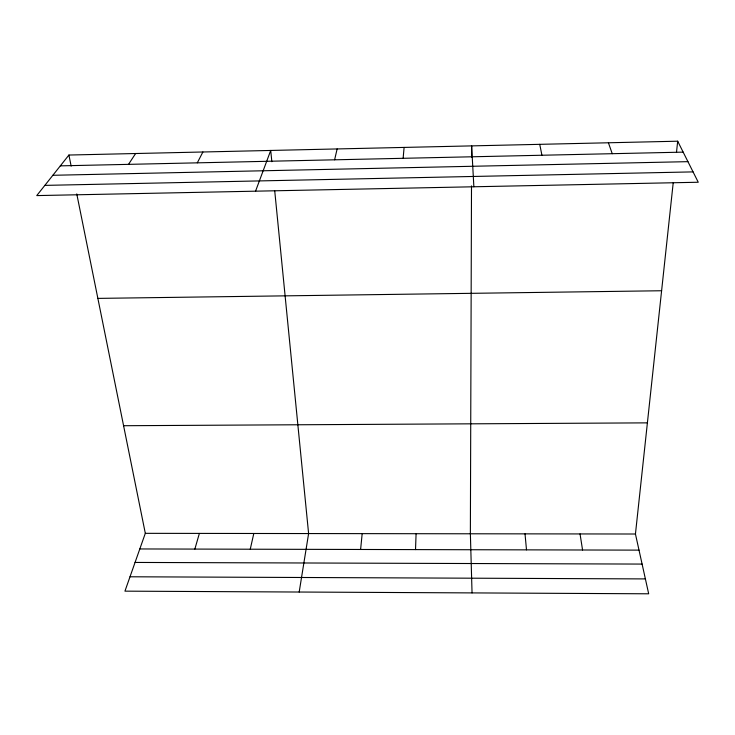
<?xml version="1.0" encoding="UTF-8"?>
<svg xmlns="http://www.w3.org/2000/svg" width="735" height="735" viewBox="0 0 735 735"><rect width="100%" height="100%" fill="white"/><g stroke="black" fill="none" stroke-linecap="round" stroke-linejoin="round"><path stroke-width="1.1" d="M471.502 185.891L470.372 533.785L472.045 592.906M471.594 157.318L471.631 145.888L473.864 186.773M415.523 549.605L416.083 533.711M403.129 158.301L404.103 147.423M360.609 549.477L362.171 533.638M76.762 193.902L145.319 533.334L124.941 591.151L648.683 593.797L635.444 534.014L673.205 182.877M676.476 152.467L677.688 141.203L68.915 155.039L36.75 195.593L698.25 182.243L677.688 141.203M299.191 592.033L308.608 533.564L274.743 191.008M250.258 549.21L253.805 533.481M334.609 159.807L337.135 148.939M194.849 549.082L199.378 533.408M255.56 191.173L270.728 150.445L271.84 161.718M197.302 162.839L202.888 151.989M128.515 164.355L135.617 153.523M60.334 165.862L683.164 152.127M52.856 175.288L687.932 161.654M44.844 185.385L693.059 171.889M97.865 298.392L661.601 290.748M123.581 425.721L647.397 422.864M145.319 533.334L635.444 534.014M139.815 548.953L639.018 550.129M135.065 562.44L642.105 564.076M130.012 576.782L645.385 578.914M608.415 142.774L612.237 153.689M68.915 155.039L71.157 166.138M539.738 144.336L541.934 155.241M580.044 533.932L582.561 550M525.02 533.858L526.499 549.863"/></g></svg>
